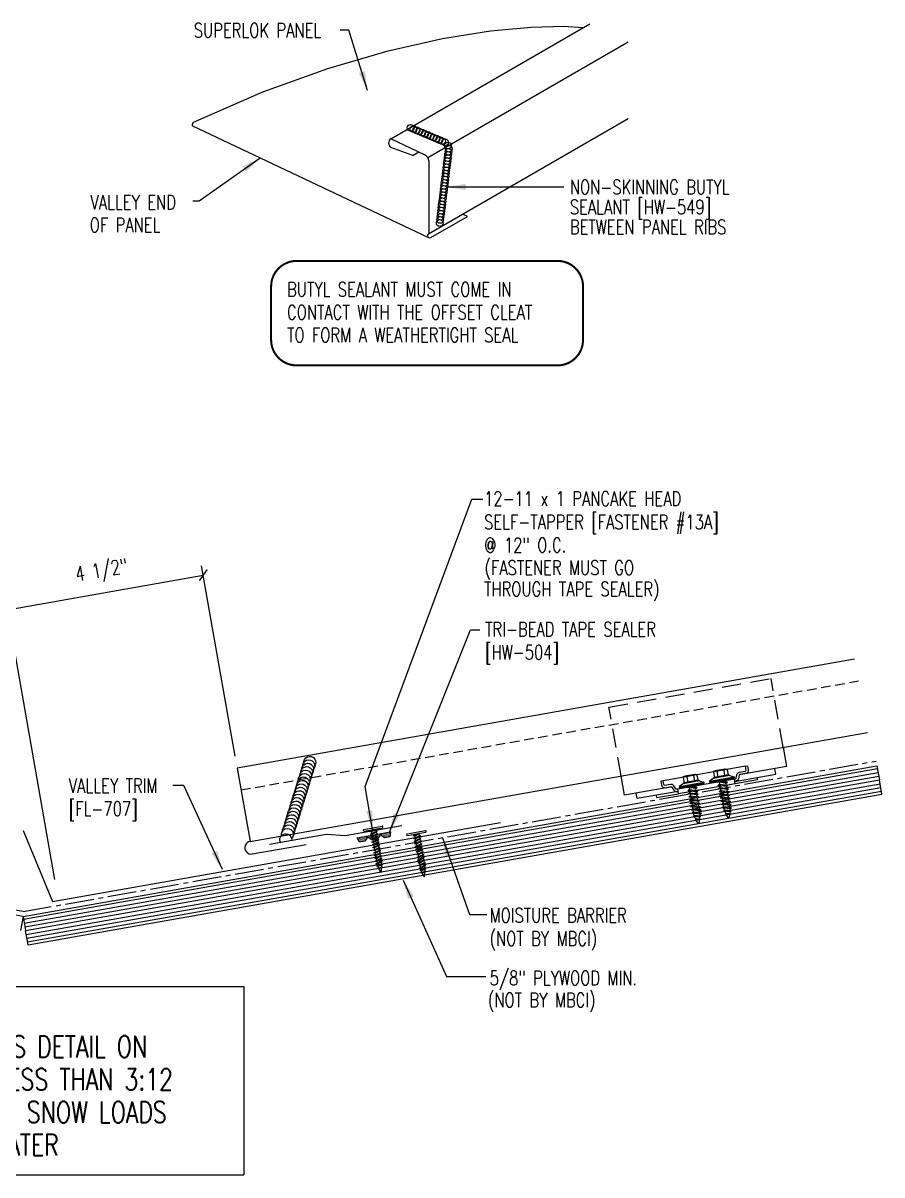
# Model space of a CAD drawing. Header units: inches. Extents: x -1.5 to 46.1, y 4.7 to 34.9.
# Drawn here: x 23.68 to 46.11, y 4.68 to 34.73 of the extents above; entities that cross this region are included whole.
import ezdxf

# ---------------------------------------------------------------- set-up
doc = ezdxf.new("R2010")
doc.units = ezdxf.units.IN
doc.header["$MEASUREMENT"] = 0
for name, pattern in [('CENTER2', [1.125, 0.75, -0.125, 0.125, -0.125]), ('HIDDEN', [0.375, 0.25, -0.125]), ('HIDDEN2', [0.1875, 0.125, -0.0625])]:
    doc.linetypes.add(name, pattern=pattern)
for name, color, linetype in [('BARRIER', 253, 'CENTER2'), ('clip', 5, 'Continuous'), ('DIM', 2, 'Continuous'), ('FASTENER', 9, 'Continuous'), ('PANEL', 11, 'Continuous'), ('SEALANT', 8, 'Continuous'), ('TAPE', 8, 'Continuous'), ('TEXT', 2, 'Continuous'), ('TRIM', 6, 'Continuous'), ('wood', 3, 'Continuous')]:
    doc.layers.add(name, color=color, linetype=linetype)
doc.styles.add('TEXT', font='SIMPLEX', dxfattribs={"width": 0.75, "height": 6})
doc.styles.add('TEXT1', font='ROMANS.shx', dxfattribs={"width": 0.75, "height": 0.375})
doc.dimstyles.new('DETAIL', dxfattribs={"dimscale": 4, "dimtxt": 0.375, "dimasz": 0.0625, "dimexe": 0.0625, "dimexo": 0.125, "dimgap": 0.0625, "dimtad": 1, "dimdec": 4, "dimzin": 3, "dimdsep": 46, "dimlunit": 4, "dimtxsty": 'TEXT1', "dimblk": 'ARCHTICK', "dimcen": 0.0625, "dimclrd": 7, "dimclre": 7, "dimclrt": 2, "dimadec": 0, "dimazin": 0, "dimtfac": 0.59375, "dimtdec": 4, "dimtmove": 0, "dimatfit": 3, "dimfxl": 0, "dimfrac": 2, "dimtolj": 1, "dimtzin": 3, "dimarcsym": 0})
doc.dimstyles.new('DETAIL$7', dxfattribs={"dimscale": 4, "dimtxt": 6, "dimasz": 0.125, "dimexe": 0.0625, "dimexo": 0.125, "dimgap": 0.0625, "dimtad": 1, "dimdec": 5, "dimzin": 3, "dimdsep": 46, "dimlunit": 4, "dimtxsty": 'TEXT', "dimblk": 'ARCHTICK', "dimcen": 0.0625, "dimclrd": 7, "dimclre": 7, "dimclrt": 2, "dimadec": 0, "dimazin": 0, "dimtfac": 0.666667, "dimtdec": 5, "dimtmove": 0, "dimatfit": 3, "dimfxl": 0, "dimfrac": 2, "dimtolj": 1, "dimtzin": 3, "dimarcsym": 0})

# ---------------------------------------------------------------- blocks, each defined once
blk = doc.blocks.new('_ArchTick')
at = {"color": 0, "linetype": 'ByBlock', "const_width": 0.15}
blk.add_lwpolyline([(-0.5, -0.5), (0.5, 0.5)], dxfattribs=at)
blk = doc.blocks.new('*D14')
at = {"layer": 'DEFPOINTS', "color": 0}
for p in [(28.389, 20.327), (29.31, 15.107), (24.605, 11.891)]:
    blk.add_point(p, dxfattribs=at)
at = {"layer": 'DIM', "color": 7, "lineweight": -2}
for p, q in [((29.223, 15.6), (28.346, 20.573)), ((23.277, 19.425), (28.389, 20.327)), ((24.518, 12.383), (23.233, 19.672))]:
    blk.add_line(p, q, dxfattribs=at)
at = {"layer": 'DIM', "color": 7, "lineweight": -2, "xscale": 0.25, "yscale": 0.25, "zscale": 0.25}
for p, rotation in [((28.389, 20.327), 9.999999999998703), ((23.277, 19.425), 189.9999999999987)]:
    blk.add_blockref('_ArchTick', p, dxfattribs=dict(at, rotation=rotation))
at = {"layer": 'DIM', "color": 2, "insert": (25.74, 20.404), "char_height": 0.375, "attachment_point": 5, "rotation": 10, "style": 'TEXT1'}
blk.add_mtext('\\A1;4 1/2"  ', dxfattribs=at)
blk = doc.blocks.new('st7')
at = {"layer": 'FASTENER'}
for p, q in [((-0.24, 0.082), (0.24, 0.082)), ((-0.24, 0.037), (0.24, 0.037)), ((-0.093, 0.003), (0.027, 0.037)), ((-0.069, -0.011), (-0.093, 0.003)), ((-0.069, -0.011), (0.095, 0.036)), ((-0.057, 0.037), (-0.057, 0.013)), ((0.059, 0.026), (0.059, -0.025)), ((-0.093, -0.069), (0.071, -0.022)), ((-0.069, -0.082), (-0.093, -0.069)), ((-0.093, -0.14), (0.071, -0.093)), ((-0.069, -0.154), (-0.093, -0.14)), ((-0.093, -0.212), (0.071, -0.165)), ((-0.069, -0.225), (-0.093, -0.212)), ((-0.093, -0.283), (0.071, -0.236)), ((-0.069, -0.296), (-0.093, -0.283)), ((-0.069, -0.082), (0.095, -0.036)), ((-0.069, -0.154), (0.095, -0.107)), ((-0.069, -0.225), (0.095, -0.178)), ((-0.069, -0.296), (0.095, -0.25)), ((-0.057, -0.008), (-0.057, -0.059)), ((-0.057, -0.079), (-0.057, -0.13)), ((-0.057, -0.15), (-0.057, -0.201)), ((-0.057, -0.222), (-0.057, -0.273)), ((-0.057, -0.293), (-0.057, -0.344)), ((0.059, -0.046), (0.059, -0.097)), ((0.059, -0.117), (0.059, -0.168)), ((0.059, -0.189), (0.059, -0.239)), ((0.059, -0.26), (0.059, -0.311)), ((0.095, -0.036), (0.071, -0.022)), ((0.095, -0.107), (0.071, -0.093)), ((0.095, -0.178), (0.071, -0.165)), ((0.095, -0.25), (0.071, -0.236)), ((-0.093, -0.354), (0.071, -0.307)), ((-0.069, -0.368), (-0.093, -0.354)), ((-0.093, -0.426), (0.071, -0.379)), ((-0.069, -0.439), (-0.093, -0.426)), ((-0.093, -0.497), (0.071, -0.45)), ((-0.069, -0.511), (-0.093, -0.497)), ((-0.093, -0.568), (0.071, -0.522)), ((-0.069, -0.582), (-0.093, -0.568)), ((-0.093, -0.64), (0.071, -0.593)), ((-0.069, -0.368), (0.095, -0.321)), ((-0.069, -0.439), (0.095, -0.392)), ((-0.069, -0.511), (0.095, -0.464)), ((-0.069, -0.582), (0.095, -0.535)), ((-0.057, -0.365), (-0.057, -0.415)), ((-0.057, -0.436), (-0.057, -0.487)), ((-0.057, -0.507), (-0.057, -0.558)), ((-0.057, -0.579), (-0.057, -0.629)), ((0.059, -0.331), (0.059, -0.382)), ((0.059, -0.403), (0.059, -0.454)), ((0.059, -0.474), (0.059, -0.525)), ((0.059, -0.545), (0.059, -0.596)), ((0.095, -0.321), (0.071, -0.307)), ((0.095, -0.392), (0.071, -0.379)), ((0.095, -0.464), (0.071, -0.45)), ((0.095, -0.535), (0.071, -0.522)), ((0.095, -0.606), (0.071, -0.593)), ((-0.069, -0.653), (-0.093, -0.64)), ((-0.093, -0.711), (0.071, -0.664)), ((-0.069, -0.725), (-0.093, -0.711)), ((-0.093, -0.782), (0.071, -0.736)), ((-0.069, -0.796), (-0.093, -0.782)), ((-0.093, -0.854), (0.071, -0.807)), ((-0.069, -0.867), (-0.093, -0.854)), ((-0.078, -0.921), (0.061, -0.881)), ((-0.069, -0.653), (0.095, -0.606)), ((-0.069, -0.725), (0.095, -0.678)), ((-0.069, -0.796), (0.095, -0.749)), ((-0.069, -0.867), (0.095, -0.821)), ((-0.057, -0.65), (-0.057, -0.701)), ((-0.057, -0.721), (-0.057, -0.772)), ((-0.057, -0.793), (-0.057, -0.844)), ((-0.054, -0.934), (0.085, -0.895)), ((0.059, -0.617), (0.059, -0.668)), ((0.059, -0.688), (0.059, -0.739)), ((0.059, -0.759), (0.059, -0.81)), ((0.059, -0.831), (0.059, -0.861)), ((0.085, -0.895), (0.061, -0.881)), ((0.095, -0.678), (0.071, -0.664)), ((0.095, -0.749), (0.071, -0.736)), ((0.095, -0.821), (0.071, -0.807)), ((-0.054, -0.934), (-0.078, -0.921)), ((-0.058, -0.986), (0.041, -0.958)), ((-0.034, -1), (-0.058, -0.986)), ((-0.034, -1), (0.065, -0.972)), ((-0.03, -1.05), (0.006, -1.04)), ((-0.006, -1.063), (-0.03, -1.05)), ((-0.006, -1.063), (0.03, -1.053)), ((0.03, -1.053), (0.006, -1.04)), ((0.065, -0.972), (0.041, -0.958))]:
    blk.add_line(p, q, dxfattribs=at)
for centre, radius, start, end in [((-0.238, 0.06), 0.0227, 94.6639, 265.3361), ((0.238, 0.06), 0.0227, 274.6639, 85.3361), ((0.502, -0.853), 0.56, 181.0834, 186.2136), ((-0.501, -0.853), 0.56, 357.0874, 0.7958), ((0.502, -0.853), 0.56, 188.2489, 193.282), ((0.502, -0.853), 0.56, 194.889, 200.3099), ((0.502, -0.853), 0.56, 201.1572, 206.3807), ((-0.501, -0.853), 0.56, 333.6193, 338.828), ((-0.501, -0.853), 0.56, 339.4684, 347.2016), ((-0.501, -0.853), 0.56, 348.7524, 354.9475)]:
    blk.add_arc(centre, radius, start, end, dxfattribs=at)
blk = doc.blocks.new('dsc-FL-707')
at = {"layer": 'TEXT', "style": 'TEXT1', "width": 0.75}
for s, p in [('VALLEY TRIM', (0, 0)), ('[FL-707]', (0, -0.6))]:
    blk.add_text(s, height=0.375, dxfattribs=at).set_placement(p)
at = {"layer": 'TEXT', "style": 'TEXT1', "flags": 1}
for tag, p in [('COLOR', (0, -1.2)), ('CALC', (0, -1.2)), ('OPT1', (0, -1.2)), ('OPT2', (0, -1.2)), ('OPT3', (0, -1.2)), ('GAGE', (0, -1.2)), ('SHPLN', (0, -1.2)), ('PART', (0, -1.2)), ('DESCRIPTION', (0, -1.2)), ('MULTIPLE', (0, -1.2)), ('SPARE1', (0, -1.8)), ('SPARE2', (0, -1.8)), ('SPARE3', (0, -1.8)), ('SPARE4', (0, -1.8)), ('SPARE5', (0, -1.8)), ('SPARE6', (0, -1.8)), ('SPARE7', (0, -1.8)), ('SPARE8', (0, -1.8)), ('SPARE9', (0, -1.8)), ('SPARE10', (0, -1.8))]:
    blk.add_attdef(tag, p, '', height=0.375, dxfattribs=at)
blk = doc.blocks.new('*X3')
at = {"color": 0}
for p, q in [((-0.434, 0.135), (-0.434, 0.135)), ((-0.434, 0.123), (-0.434, 0.123)), ((-0.422, 0.141), (-0.422, 0.141)), ((-0.422, 0.129), (-0.422, 0.129)), ((-0.422, 0.117), (-0.422, 0.117)), ((-0.422, 0.105), (-0.422, 0.105)), ((-0.422, 0.094), (-0.422, 0.094)), ((-0.422, 0.082), (-0.422, 0.082)), ((-0.41, 0.135), (-0.41, 0.135)), ((-0.41, 0.123), (-0.41, 0.123)), ((-0.41, 0.111), (-0.41, 0.111)), ((-0.41, 0.1), (-0.41, 0.1)), ((-0.41, 0.088), (-0.41, 0.088)), ((-0.41, 0.076), (-0.41, 0.076)), ((-0.41, 0.064), (-0.41, 0.064)), ((-0.41, 0.053), (-0.41, 0.053)), ((-0.41, 0.041), (-0.41, 0.041)), ((-0.398, 0.141), (-0.398, 0.141)), ((-0.398, 0.129), (-0.398, 0.129)), ((-0.398, 0.117), (-0.398, 0.117)), ((-0.398, 0.105), (-0.398, 0.105)), ((-0.398, 0.094), (-0.398, 0.094)), ((-0.398, 0.082), (-0.398, 0.082)), ((-0.398, 0.07), (-0.398, 0.07)), ((-0.398, 0.059), (-0.398, 0.059)), ((-0.398, 0.047), (-0.398, 0.047)), ((-0.398, 0.035), (-0.398, 0.035)), ((-0.398, 0.023), (-0.398, 0.023)), ((-0.387, 0.135), (-0.387, 0.135)), ((-0.387, 0.123), (-0.387, 0.123)), ((-0.387, 0.111), (-0.387, 0.111)), ((-0.387, 0.1), (-0.387, 0.1)), ((-0.387, 0.088), (-0.387, 0.088)), ((-0.387, 0.076), (-0.387, 0.076)), ((-0.387, 0.064), (-0.387, 0.064)), ((-0.387, 0.053), (-0.387, 0.053)), ((-0.387, 0.041), (-0.387, 0.041)), ((-0.387, 0.029), (-0.387, 0.029)), ((-0.375, 0.141), (-0.375, 0.141)), ((-0.375, 0.129), (-0.375, 0.129)), ((-0.375, 0.117), (-0.375, 0.117)), ((-0.375, 0.105), (-0.375, 0.105)), ((-0.375, 0.094), (-0.375, 0.094)), ((-0.375, 0.082), (-0.375, 0.082)), ((-0.375, 0.07), (-0.375, 0.07)), ((-0.375, 0.059), (-0.375, 0.059)), ((-0.375, 0.047), (-0.375, 0.047)), ((-0.375, 0.035), (-0.375, 0.035)), ((-0.375, 0.023), (-0.375, 0.023)), ((-0.363, 0.135), (-0.363, 0.135)), ((-0.363, 0.123), (-0.363, 0.123)), ((-0.363, 0.111), (-0.363, 0.111)), ((-0.363, 0.1), (-0.363, 0.1)), ((-0.363, 0.088), (-0.363, 0.088)), ((-0.363, 0.076), (-0.363, 0.076)), ((-0.363, 0.064), (-0.363, 0.064)), ((-0.363, 0.053), (-0.363, 0.053)), ((-0.363, 0.041), (-0.363, 0.041)), ((-0.363, 0.029), (-0.363, 0.029)), ((-0.352, 0.141), (-0.352, 0.141)), ((-0.352, 0.129), (-0.352, 0.129)), ((-0.352, 0.117), (-0.352, 0.117)), ((-0.352, 0.105), (-0.352, 0.105)), ((-0.352, 0.094), (-0.352, 0.094)), ((-0.352, 0.082), (-0.352, 0.082)), ((-0.352, 0.07), (-0.352, 0.07)), ((-0.352, 0.059), (-0.352, 0.059)), ((-0.352, 0.047), (-0.352, 0.047)), ((-0.352, 0.035), (-0.352, 0.035)), ((-0.352, 0.023), (-0.352, 0.023)), ((-0.34, 0.135), (-0.34, 0.135)), ((-0.34, 0.123), (-0.34, 0.123)), ((-0.34, 0.111), (-0.34, 0.111)), ((-0.34, 0.1), (-0.34, 0.1)), ((-0.34, 0.088), (-0.34, 0.088)), ((-0.34, 0.076), (-0.34, 0.076)), ((-0.34, 0.064), (-0.34, 0.064)), ((-0.34, 0.053), (-0.34, 0.053)), ((-0.34, 0.041), (-0.34, 0.041)), ((-0.34, 0.029), (-0.34, 0.029)), ((-0.328, 0.141), (-0.328, 0.141)), ((-0.328, 0.129), (-0.328, 0.129)), ((-0.328, 0.117), (-0.328, 0.117)), ((-0.328, 0.105), (-0.328, 0.105)), ((-0.328, 0.094), (-0.328, 0.094)), ((-0.328, 0.082), (-0.328, 0.082)), ((-0.328, 0.07), (-0.328, 0.07)), ((-0.328, 0.059), (-0.328, 0.059)), ((-0.328, 0.047), (-0.328, 0.047)), ((-0.328, 0.035), (-0.328, 0.035)), ((-0.328, 0.023), (-0.328, 0.023)), ((-0.316, 0.135), (-0.316, 0.135)), ((-0.316, 0.123), (-0.316, 0.123)), ((-0.316, 0.111), (-0.316, 0.111)), ((-0.316, 0.1), (-0.316, 0.1)), ((-0.316, 0.088), (-0.316, 0.088)), ((-0.316, 0.076), (-0.316, 0.076)), ((-0.316, 0.064), (-0.316, 0.064)), ((-0.316, 0.053), (-0.316, 0.053)), ((-0.316, 0.041), (-0.316, 0.041)), ((-0.316, 0.029), (-0.316, 0.029)), ((-0.305, 0.141), (-0.305, 0.141)), ((-0.305, 0.129), (-0.305, 0.129)), ((-0.305, 0.117), (-0.305, 0.117)), ((-0.305, 0.105), (-0.305, 0.105)), ((-0.305, 0.094), (-0.305, 0.094)), ((-0.305, 0.082), (-0.305, 0.082)), ((-0.305, 0.07), (-0.305, 0.07)), ((-0.305, 0.059), (-0.305, 0.059)), ((-0.305, 0.047), (-0.305, 0.047)), ((-0.305, 0.035), (-0.305, 0.035)), ((-0.305, 0.023), (-0.305, 0.023)), ((-0.293, 0.135), (-0.293, 0.135)), ((-0.293, 0.123), (-0.293, 0.123)), ((-0.293, 0.111), (-0.293, 0.111)), ((-0.293, 0.1), (-0.293, 0.1)), ((-0.293, 0.088), (-0.293, 0.088)), ((-0.293, 0.076), (-0.293, 0.076)), ((-0.293, 0.064), (-0.293, 0.064)), ((-0.293, 0.053), (-0.293, 0.053)), ((-0.293, 0.041), (-0.293, 0.041)), ((-0.293, 0.029), (-0.293, 0.029)), ((-0.281, 0.141), (-0.281, 0.141)), ((-0.281, 0.129), (-0.281, 0.129)), ((-0.281, 0.117), (-0.281, 0.117)), ((-0.281, 0.105), (-0.281, 0.105)), ((-0.281, 0.094), (-0.281, 0.094)), ((-0.281, 0.082), (-0.281, 0.082)), ((-0.281, 0.07), (-0.281, 0.07)), ((-0.281, 0.059), (-0.281, 0.059)), ((-0.281, 0.047), (-0.281, 0.047)), ((-0.281, 0.035), (-0.281, 0.035)), ((-0.281, 0.023), (-0.281, 0.023)), ((-0.27, 0.135), (-0.27, 0.135)), ((-0.27, 0.123), (-0.27, 0.123)), ((-0.27, 0.111), (-0.27, 0.111)), ((-0.27, 0.1), (-0.27, 0.1)), ((-0.27, 0.088), (-0.27, 0.088)), ((-0.27, 0.076), (-0.27, 0.076)), ((-0.27, 0.064), (-0.27, 0.064)), ((-0.27, 0.053), (-0.27, 0.053)), ((-0.27, 0.041), (-0.27, 0.041)), ((-0.27, 0.029), (-0.27, 0.029)), ((-0.258, 0.141), (-0.258, 0.141)), ((-0.258, 0.129), (-0.258, 0.129)), ((-0.258, 0.117), (-0.258, 0.117)), ((-0.258, 0.105), (-0.258, 0.105)), ((-0.258, 0.094), (-0.258, 0.094)), ((-0.258, 0.082), (-0.258, 0.082)), ((-0.258, 0.07), (-0.258, 0.07)), ((-0.258, 0.059), (-0.258, 0.059)), ((-0.258, 0.047), (-0.258, 0.047)), ((-0.258, 0.035), (-0.258, 0.035)), ((-0.258, 0.023), (-0.258, 0.023)), ((-0.246, 0.135), (-0.246, 0.135)), ((-0.246, 0.123), (-0.246, 0.123)), ((-0.246, 0.111), (-0.246, 0.111)), ((-0.246, 0.1), (-0.246, 0.1)), ((-0.246, 0.088), (-0.246, 0.088)), ((-0.246, 0.076), (-0.246, 0.076)), ((-0.246, 0.064), (-0.246, 0.064)), ((-0.246, 0.053), (-0.246, 0.053)), ((-0.246, 0.041), (-0.246, 0.041)), ((-0.234, 0.141), (-0.234, 0.141)), ((-0.234, 0.129), (-0.234, 0.129)), ((-0.234, 0.117), (-0.234, 0.117)), ((-0.234, 0.105), (-0.234, 0.105)), ((-0.234, 0.094), (-0.234, 0.094)), ((-0.234, 0.082), (-0.234, 0.082)), ((-0.234, 0.07), (-0.234, 0.07)), ((-0.234, 0.059), (-0.234, 0.059)), ((-0.234, 0.047), (-0.234, 0.047)), ((-0.223, 0.135), (-0.223, 0.135)), ((-0.223, 0.123), (-0.223, 0.123)), ((-0.223, 0.111), (-0.223, 0.111)), ((-0.223, 0.1), (-0.223, 0.1)), ((-0.223, 0.088), (-0.223, 0.088)), ((-0.223, 0.076), (-0.223, 0.076)), ((-0.223, 0.064), (-0.223, 0.064)), ((-0.211, 0.141), (-0.211, 0.141)), ((-0.211, 0.129), (-0.211, 0.129)), ((-0.211, 0.117), (-0.211, 0.117)), ((-0.211, 0.105), (-0.211, 0.105)), ((-0.211, 0.094), (-0.211, 0.094)), ((-0.211, 0.082), (-0.211, 0.082)), ((-0.211, 0.07), (-0.211, 0.07)), ((-0.199, 0.135), (-0.199, 0.135)), ((-0.199, 0.123), (-0.199, 0.123)), ((-0.199, 0.111), (-0.199, 0.111)), ((-0.199, 0.1), (-0.199, 0.1)), ((-0.199, 0.088), (-0.199, 0.088)), ((-0.188, 0.141), (-0.188, 0.141)), ((-0.188, 0.129), (-0.188, 0.129)), ((-0.188, 0.117), (-0.188, 0.117)), ((-0.188, 0.105), (-0.188, 0.105)), ((-0.188, 0.094), (-0.188, 0.094)), ((-0.176, 0.135), (-0.176, 0.135)), ((-0.176, 0.123), (-0.176, 0.123)), ((-0.176, 0.111), (-0.176, 0.111)), ((-0.164, 0.141), (-0.164, 0.141)), ((-0.164, 0.129), (-0.164, 0.129)), ((-0.164, 0.117), (-0.164, 0.117)), ((-0.164, 0.105), (-0.164, 0.105)), ((-0.152, 0.135), (-0.152, 0.135)), ((-0.152, 0.123), (-0.152, 0.123)), ((-0.152, 0.111), (-0.152, 0.111)), ((-0.152, 0.1), (-0.152, 0.1)), ((-0.141, 0.141), (-0.141, 0.141)), ((-0.141, 0.129), (-0.141, 0.129)), ((-0.141, 0.117), (-0.141, 0.117)), ((-0.141, 0.105), (-0.141, 0.105)), ((-0.141, 0.094), (-0.141, 0.094)), ((-0.141, 0.082), (-0.141, 0.082)), ((-0.129, 0.135), (-0.129, 0.135)), ((-0.129, 0.123), (-0.129, 0.123)), ((-0.129, 0.111), (-0.129, 0.111)), ((-0.129, 0.1), (-0.129, 0.1)), ((-0.129, 0.088), (-0.129, 0.088)), ((-0.129, 0.076), (-0.129, 0.076)), ((-0.117, 0.141), (-0.117, 0.141)), ((-0.117, 0.129), (-0.117, 0.129)), ((-0.117, 0.117), (-0.117, 0.117)), ((-0.117, 0.105), (-0.117, 0.105)), ((-0.117, 0.094), (-0.117, 0.094)), ((-0.117, 0.082), (-0.117, 0.082)), ((-0.117, 0.07), (-0.117, 0.07)), ((-0.117, 0.059), (-0.117, 0.059)), ((-0.105, 0.135), (-0.105, 0.135)), ((-0.105, 0.123), (-0.105, 0.123)), ((-0.105, 0.111), (-0.105, 0.111)), ((-0.105, 0.1), (-0.105, 0.1)), ((-0.105, 0.088), (-0.105, 0.088)), ((-0.105, 0.076), (-0.105, 0.076)), ((-0.105, 0.064), (-0.105, 0.064)), ((-0.105, 0.053), (-0.105, 0.053)), ((-0.094, 0.141), (-0.094, 0.141)), ((-0.094, 0.129), (-0.094, 0.129)), ((-0.094, 0.117), (-0.094, 0.117)), ((-0.094, 0.105), (-0.094, 0.105)), ((-0.094, 0.094), (-0.094, 0.094)), ((-0.094, 0.082), (-0.094, 0.082)), ((-0.094, 0.07), (-0.094, 0.07)), ((-0.094, 0.059), (-0.094, 0.059)), ((-0.094, 0.047), (-0.094, 0.047)), ((-0.094, 0.035), (-0.094, 0.035)), ((-0.082, 0.135), (-0.082, 0.135)), ((-0.082, 0.123), (-0.082, 0.123)), ((-0.082, 0.111), (-0.082, 0.111)), ((-0.082, 0.1), (-0.082, 0.1)), ((-0.082, 0.088), (-0.082, 0.088)), ((-0.082, 0.076), (-0.082, 0.076)), ((-0.082, 0.064), (-0.082, 0.064)), ((-0.082, 0.053), (-0.082, 0.053)), ((-0.082, 0.041), (-0.082, 0.041)), ((-0.082, 0.029), (-0.082, 0.029)), ((-0.07, 0.141), (-0.07, 0.141)), ((-0.07, 0.129), (-0.07, 0.129)), ((-0.07, 0.117), (-0.07, 0.117)), ((-0.07, 0.105), (-0.07, 0.105)), ((-0.07, 0.094), (-0.07, 0.094)), ((-0.07, 0.082), (-0.07, 0.082)), ((-0.07, 0.07), (-0.07, 0.07)), ((-0.07, 0.059), (-0.07, 0.059)), ((-0.07, 0.047), (-0.07, 0.047)), ((-0.07, 0.035), (-0.07, 0.035)), ((-0.07, 0.023), (-0.07, 0.023)), ((-0.059, 0.135), (-0.059, 0.135)), ((-0.059, 0.123), (-0.059, 0.123)), ((-0.059, 0.111), (-0.059, 0.111)), ((-0.059, 0.1), (-0.059, 0.1)), ((-0.059, 0.088), (-0.059, 0.088)), ((-0.059, 0.076), (-0.059, 0.076)), ((-0.059, 0.064), (-0.059, 0.064)), ((-0.059, 0.053), (-0.059, 0.053)), ((-0.059, 0.041), (-0.059, 0.041)), ((-0.059, 0.029), (-0.059, 0.029)), ((-0.047, 0.141), (-0.047, 0.141)), ((-0.047, 0.129), (-0.047, 0.129)), ((-0.047, 0.117), (-0.047, 0.117)), ((-0.047, 0.105), (-0.047, 0.105)), ((-0.047, 0.094), (-0.047, 0.094)), ((-0.047, 0.082), (-0.047, 0.082)), ((-0.047, 0.07), (-0.047, 0.07)), ((-0.047, 0.059), (-0.047, 0.059)), ((-0.047, 0.047), (-0.047, 0.047)), ((-0.047, 0.035), (-0.047, 0.035)), ((-0.047, 0.023), (-0.047, 0.023)), ((-0.035, 0.135), (-0.035, 0.135)), ((-0.035, 0.123), (-0.035, 0.123)), ((-0.035, 0.111), (-0.035, 0.111)), ((-0.035, 0.1), (-0.035, 0.1)), ((-0.035, 0.088), (-0.035, 0.088)), ((-0.035, 0.076), (-0.035, 0.076)), ((-0.035, 0.064), (-0.035, 0.064)), ((-0.035, 0.053), (-0.035, 0.053)), ((-0.035, 0.041), (-0.035, 0.041)), ((-0.035, 0.029), (-0.035, 0.029)), ((-0.023, 0.141), (-0.023, 0.141)), ((-0.023, 0.129), (-0.023, 0.129)), ((-0.023, 0.117), (-0.023, 0.117)), ((-0.023, 0.105), (-0.023, 0.105)), ((-0.023, 0.094), (-0.023, 0.094)), ((-0.023, 0.082), (-0.023, 0.082)), ((-0.023, 0.07), (-0.023, 0.07)), ((-0.023, 0.059), (-0.023, 0.059)), ((-0.023, 0.047), (-0.023, 0.047)), ((-0.023, 0.035), (-0.023, 0.035)), ((-0.023, 0.023), (-0.023, 0.023)), ((-0.012, 0.135), (-0.012, 0.135)), ((-0.012, 0.123), (-0.012, 0.123)), ((-0.012, 0.111), (-0.012, 0.111)), ((-0.012, 0.1), (-0.012, 0.1)), ((-0.012, 0.088), (-0.012, 0.088)), ((-0.012, 0.076), (-0.012, 0.076)), ((-0.012, 0.064), (-0.012, 0.064)), ((-0.012, 0.053), (-0.012, 0.053)), ((-0.012, 0.041), (-0.012, 0.041)), ((-0.012, 0.029), (-0.012, 0.029)), ((0, 0.141), (0, 0.141)), ((0, 0.129), (0, 0.129)), ((0, 0.117), (0, 0.117)), ((0, 0.105), (0, 0.105)), ((0, 0.094), (0, 0.094)), ((0, 0.082), (0, 0.082)), ((0, 0.07), (0, 0.07)), ((0, 0.059), (0, 0.059)), ((0, 0.047), (0, 0.047)), ((0, 0.035), (0, 0.035)), ((0, 0.023), (0, 0.023)), ((0.012, 0.135), (0.012, 0.135)), ((0.012, 0.123), (0.012, 0.123)), ((0.012, 0.111), (0.012, 0.111)), ((0.012, 0.1), (0.012, 0.1)), ((0.012, 0.088), (0.012, 0.088)), ((0.012, 0.076), (0.012, 0.076)), ((0.012, 0.064), (0.012, 0.064)), ((0.012, 0.053), (0.012, 0.053)), ((0.012, 0.041), (0.012, 0.041)), ((0.012, 0.029), (0.012, 0.029)), ((0.023, 0.141), (0.023, 0.141)), ((0.023, 0.129), (0.023, 0.129)), ((0.023, 0.117), (0.023, 0.117)), ((0.023, 0.105), (0.023, 0.105)), ((0.023, 0.094), (0.023, 0.094)), ((0.023, 0.082), (0.023, 0.082)), ((0.023, 0.07), (0.023, 0.07)), ((0.023, 0.059), (0.023, 0.059)), ((0.023, 0.047), (0.023, 0.047)), ((0.023, 0.035), (0.023, 0.035)), ((0.023, 0.023), (0.023, 0.023)), ((0.035, 0.135), (0.035, 0.135)), ((0.035, 0.123), (0.035, 0.123)), ((0.035, 0.111), (0.035, 0.111)), ((0.035, 0.1), (0.035, 0.1)), ((0.035, 0.088), (0.035, 0.088)), ((0.035, 0.076), (0.035, 0.076)), ((0.035, 0.064), (0.035, 0.064)), ((0.035, 0.053), (0.035, 0.053)), ((0.035, 0.041), (0.035, 0.041)), ((0.035, 0.029), (0.035, 0.029)), ((0.047, 0.141), (0.047, 0.141)), ((0.047, 0.129), (0.047, 0.129)), ((0.047, 0.117), (0.047, 0.117)), ((0.047, 0.105), (0.047, 0.105)), ((0.047, 0.094), (0.047, 0.094)), ((0.047, 0.082), (0.047, 0.082)), ((0.047, 0.07), (0.047, 0.07)), ((0.047, 0.059), (0.047, 0.059)), ((0.047, 0.047), (0.047, 0.047)), ((0.047, 0.035), (0.047, 0.035)), ((0.047, 0.023), (0.047, 0.023)), ((0.059, 0.135), (0.059, 0.135)), ((0.059, 0.123), (0.059, 0.123)), ((0.059, 0.111), (0.059, 0.111)), ((0.059, 0.1), (0.059, 0.1)), ((0.059, 0.088), (0.059, 0.088)), ((0.059, 0.076), (0.059, 0.076)), ((0.059, 0.064), (0.059, 0.064)), ((0.059, 0.053), (0.059, 0.053)), ((0.059, 0.041), (0.059, 0.041)), ((0.059, 0.029), (0.059, 0.029)), ((0.07, 0.141), (0.07, 0.141)), ((0.07, 0.129), (0.07, 0.129)), ((0.07, 0.117), (0.07, 0.117)), ((0.07, 0.105), (0.07, 0.105)), ((0.07, 0.094), (0.07, 0.094)), ((0.07, 0.082), (0.07, 0.082)), ((0.07, 0.07), (0.07, 0.07)), ((0.07, 0.059), (0.07, 0.059)), ((0.07, 0.047), (0.07, 0.047)), ((0.07, 0.035), (0.07, 0.035)), ((0.07, 0.023), (0.07, 0.023)), ((0.082, 0.135), (0.082, 0.135)), ((0.082, 0.123), (0.082, 0.123)), ((0.082, 0.111), (0.082, 0.111)), ((0.082, 0.1), (0.082, 0.1)), ((0.082, 0.088), (0.082, 0.088)), ((0.082, 0.076), (0.082, 0.076)), ((0.082, 0.064), (0.082, 0.064)), ((0.082, 0.053), (0.082, 0.053)), ((0.082, 0.041), (0.082, 0.041)), ((0.082, 0.029), (0.082, 0.029)), ((0.094, 0.141), (0.094, 0.141)), ((0.094, 0.129), (0.094, 0.129)), ((0.094, 0.117), (0.094, 0.117)), ((0.094, 0.105), (0.094, 0.105)), ((0.094, 0.094), (0.094, 0.094)), ((0.094, 0.082), (0.094, 0.082)), ((0.094, 0.07), (0.094, 0.07)), ((0.094, 0.059), (0.094, 0.059)), ((0.094, 0.047), (0.094, 0.047)), ((0.094, 0.035), (0.094, 0.035)), ((0.105, 0.135), (0.105, 0.135)), ((0.105, 0.123), (0.105, 0.123)), ((0.105, 0.111), (0.105, 0.111)), ((0.105, 0.1), (0.105, 0.1)), ((0.105, 0.088), (0.105, 0.088)), ((0.105, 0.076), (0.105, 0.076)), ((0.105, 0.064), (0.105, 0.064)), ((0.105, 0.053), (0.105, 0.053)), ((0.117, 0.141), (0.117, 0.141)), ((0.117, 0.129), (0.117, 0.129)), ((0.117, 0.117), (0.117, 0.117)), ((0.117, 0.105), (0.117, 0.105)), ((0.117, 0.094), (0.117, 0.094)), ((0.117, 0.082), (0.117, 0.082)), ((0.117, 0.07), (0.117, 0.07)), ((0.117, 0.059), (0.117, 0.059)), ((0.129, 0.135), (0.129, 0.135)), ((0.129, 0.123), (0.129, 0.123)), ((0.129, 0.111), (0.129, 0.111)), ((0.129, 0.1), (0.129, 0.1)), ((0.129, 0.088), (0.129, 0.088)), ((0.129, 0.076), (0.129, 0.076)), ((0.141, 0.141), (0.141, 0.141)), ((0.141, 0.129), (0.141, 0.129)), ((0.141, 0.117), (0.141, 0.117)), ((0.141, 0.105), (0.141, 0.105)), ((0.141, 0.094), (0.141, 0.094)), ((0.141, 0.082), (0.141, 0.082)), ((0.152, 0.135), (0.152, 0.135)), ((0.152, 0.123), (0.152, 0.123)), ((0.152, 0.111), (0.152, 0.111)), ((0.152, 0.1), (0.152, 0.1)), ((0.164, 0.141), (0.164, 0.141)), ((0.164, 0.129), (0.164, 0.129)), ((0.164, 0.117), (0.164, 0.117)), ((0.164, 0.105), (0.164, 0.105)), ((0.176, 0.135), (0.176, 0.135)), ((0.176, 0.123), (0.176, 0.123)), ((0.176, 0.111), (0.176, 0.111)), ((0.188, 0.141), (0.188, 0.141)), ((0.188, 0.129), (0.188, 0.129)), ((0.188, 0.117), (0.188, 0.117)), ((0.188, 0.105), (0.188, 0.105)), ((0.188, 0.094), (0.188, 0.094)), ((0.199, 0.135), (0.199, 0.135)), ((0.199, 0.123), (0.199, 0.123)), ((0.199, 0.111), (0.199, 0.111)), ((0.199, 0.1), (0.199, 0.1)), ((0.199, 0.088), (0.199, 0.088)), ((0.211, 0.141), (0.211, 0.141)), ((0.211, 0.129), (0.211, 0.129)), ((0.211, 0.117), (0.211, 0.117)), ((0.211, 0.105), (0.211, 0.105)), ((0.211, 0.094), (0.211, 0.094)), ((0.211, 0.082), (0.211, 0.082)), ((0.211, 0.07), (0.211, 0.07)), ((0.223, 0.135), (0.223, 0.135)), ((0.223, 0.123), (0.223, 0.123)), ((0.223, 0.111), (0.223, 0.111)), ((0.223, 0.1), (0.223, 0.1)), ((0.223, 0.088), (0.223, 0.088)), ((0.223, 0.076), (0.223, 0.076)), ((0.223, 0.064), (0.223, 0.064)), ((0.234, 0.141), (0.234, 0.141)), ((0.234, 0.129), (0.234, 0.129)), ((0.234, 0.117), (0.234, 0.117)), ((0.234, 0.105), (0.234, 0.105)), ((0.234, 0.094), (0.234, 0.094)), ((0.234, 0.082), (0.234, 0.082)), ((0.234, 0.07), (0.234, 0.07)), ((0.234, 0.059), (0.234, 0.059)), ((0.234, 0.047), (0.234, 0.047)), ((0.246, 0.135), (0.246, 0.135)), ((0.246, 0.123), (0.246, 0.123)), ((0.246, 0.111), (0.246, 0.111)), ((0.246, 0.1), (0.246, 0.1)), ((0.246, 0.088), (0.246, 0.088)), ((0.246, 0.076), (0.246, 0.076)), ((0.246, 0.064), (0.246, 0.064)), ((0.246, 0.053), (0.246, 0.053)), ((0.246, 0.041), (0.246, 0.041)), ((0.258, 0.141), (0.258, 0.141)), ((0.258, 0.129), (0.258, 0.129)), ((0.258, 0.117), (0.258, 0.117)), ((0.258, 0.105), (0.258, 0.105)), ((0.258, 0.094), (0.258, 0.094)), ((0.258, 0.082), (0.258, 0.082)), ((0.258, 0.07), (0.258, 0.07)), ((0.258, 0.059), (0.258, 0.059)), ((0.258, 0.047), (0.258, 0.047)), ((0.258, 0.035), (0.258, 0.035)), ((0.258, 0.023), (0.258, 0.023)), ((0.27, 0.135), (0.27, 0.135)), ((0.27, 0.123), (0.27, 0.123)), ((0.27, 0.111), (0.27, 0.111)), ((0.27, 0.1), (0.27, 0.1)), ((0.27, 0.088), (0.27, 0.088)), ((0.27, 0.076), (0.27, 0.076)), ((0.27, 0.064), (0.27, 0.064)), ((0.27, 0.053), (0.27, 0.053)), ((0.27, 0.041), (0.27, 0.041)), ((0.27, 0.029), (0.27, 0.029)), ((0.281, 0.141), (0.281, 0.141)), ((0.281, 0.129), (0.281, 0.129)), ((0.281, 0.117), (0.281, 0.117)), ((0.281, 0.105), (0.281, 0.105)), ((0.281, 0.094), (0.281, 0.094)), ((0.281, 0.082), (0.281, 0.082)), ((0.281, 0.07), (0.281, 0.07)), ((0.281, 0.059), (0.281, 0.059)), ((0.281, 0.047), (0.281, 0.047)), ((0.281, 0.035), (0.281, 0.035)), ((0.281, 0.023), (0.281, 0.023)), ((0.293, 0.135), (0.293, 0.135)), ((0.293, 0.123), (0.293, 0.123)), ((0.293, 0.111), (0.293, 0.111)), ((0.293, 0.1), (0.293, 0.1)), ((0.293, 0.088), (0.293, 0.088)), ((0.293, 0.076), (0.293, 0.076)), ((0.293, 0.064), (0.293, 0.064)), ((0.293, 0.053), (0.293, 0.053)), ((0.293, 0.041), (0.293, 0.041)), ((0.293, 0.029), (0.293, 0.029)), ((0.305, 0.141), (0.305, 0.141)), ((0.305, 0.129), (0.305, 0.129)), ((0.305, 0.117), (0.305, 0.117)), ((0.305, 0.105), (0.305, 0.105)), ((0.305, 0.094), (0.305, 0.094)), ((0.305, 0.082), (0.305, 0.082)), ((0.305, 0.07), (0.305, 0.07)), ((0.305, 0.059), (0.305, 0.059)), ((0.305, 0.047), (0.305, 0.047)), ((0.305, 0.035), (0.305, 0.035)), ((0.305, 0.023), (0.305, 0.023)), ((0.316, 0.135), (0.316, 0.135)), ((0.316, 0.123), (0.316, 0.123)), ((0.316, 0.111), (0.316, 0.111)), ((0.316, 0.1), (0.316, 0.1)), ((0.316, 0.088), (0.316, 0.088)), ((0.316, 0.076), (0.316, 0.076)), ((0.316, 0.064), (0.316, 0.064)), ((0.316, 0.053), (0.316, 0.053)), ((0.316, 0.041), (0.316, 0.041)), ((0.316, 0.029), (0.316, 0.029)), ((0.328, 0.141), (0.328, 0.141)), ((0.328, 0.129), (0.328, 0.129)), ((0.328, 0.117), (0.328, 0.117)), ((0.328, 0.105), (0.328, 0.105)), ((0.328, 0.094), (0.328, 0.094)), ((0.328, 0.082), (0.328, 0.082)), ((0.328, 0.07), (0.328, 0.07)), ((0.328, 0.059), (0.328, 0.059)), ((0.328, 0.047), (0.328, 0.047)), ((0.328, 0.035), (0.328, 0.035)), ((0.328, 0.023), (0.328, 0.023)), ((0.34, 0.135), (0.34, 0.135)), ((0.34, 0.123), (0.34, 0.123)), ((0.34, 0.111), (0.34, 0.111)), ((0.34, 0.1), (0.34, 0.1)), ((0.34, 0.088), (0.34, 0.088)), ((0.34, 0.076), (0.34, 0.076)), ((0.34, 0.064), (0.34, 0.064)), ((0.34, 0.053), (0.34, 0.053)), ((0.34, 0.041), (0.34, 0.041)), ((0.34, 0.029), (0.34, 0.029)), ((0.352, 0.141), (0.352, 0.141)), ((0.352, 0.129), (0.352, 0.129)), ((0.352, 0.117), (0.352, 0.117)), ((0.352, 0.105), (0.352, 0.105)), ((0.352, 0.094), (0.352, 0.094)), ((0.352, 0.082), (0.352, 0.082)), ((0.352, 0.07), (0.352, 0.07)), ((0.352, 0.059), (0.352, 0.059)), ((0.352, 0.047), (0.352, 0.047)), ((0.352, 0.035), (0.352, 0.035)), ((0.352, 0.023), (0.352, 0.023)), ((0.363, 0.135), (0.363, 0.135)), ((0.363, 0.123), (0.363, 0.123)), ((0.363, 0.111), (0.363, 0.111)), ((0.363, 0.1), (0.363, 0.1)), ((0.363, 0.088), (0.363, 0.088)), ((0.363, 0.076), (0.363, 0.076)), ((0.363, 0.064), (0.363, 0.064)), ((0.363, 0.053), (0.363, 0.053)), ((0.363, 0.041), (0.363, 0.041)), ((0.363, 0.029), (0.363, 0.029)), ((0.375, 0.141), (0.375, 0.141)), ((0.375, 0.129), (0.375, 0.129)), ((0.375, 0.117), (0.375, 0.117)), ((0.375, 0.105), (0.375, 0.105)), ((0.375, 0.094), (0.375, 0.094)), ((0.375, 0.082), (0.375, 0.082)), ((0.375, 0.07), (0.375, 0.07)), ((0.375, 0.059), (0.375, 0.059)), ((0.375, 0.047), (0.375, 0.047)), ((0.375, 0.035), (0.375, 0.035)), ((0.375, 0.023), (0.375, 0.023)), ((0.387, 0.135), (0.387, 0.135)), ((0.387, 0.123), (0.387, 0.123)), ((0.387, 0.111), (0.387, 0.111)), ((0.387, 0.1), (0.387, 0.1)), ((0.387, 0.088), (0.387, 0.088)), ((0.387, 0.076), (0.387, 0.076)), ((0.387, 0.064), (0.387, 0.064)), ((0.387, 0.053), (0.387, 0.053)), ((0.387, 0.041), (0.387, 0.041)), ((0.387, 0.029), (0.387, 0.029)), ((0.398, 0.141), (0.398, 0.141)), ((0.398, 0.129), (0.398, 0.129)), ((0.398, 0.117), (0.398, 0.117)), ((0.398, 0.105), (0.398, 0.105)), ((0.398, 0.094), (0.398, 0.094)), ((0.398, 0.082), (0.398, 0.082)), ((0.398, 0.07), (0.398, 0.07)), ((0.398, 0.059), (0.398, 0.059)), ((0.398, 0.047), (0.398, 0.047)), ((0.398, 0.035), (0.398, 0.035)), ((0.398, 0.023), (0.398, 0.023)), ((0.41, 0.135), (0.41, 0.135)), ((0.41, 0.123), (0.41, 0.123)), ((0.41, 0.111), (0.41, 0.111)), ((0.41, 0.1), (0.41, 0.1)), ((0.41, 0.088), (0.41, 0.088)), ((0.41, 0.076), (0.41, 0.076)), ((0.41, 0.064), (0.41, 0.064)), ((0.41, 0.053), (0.41, 0.053)), ((0.41, 0.041), (0.41, 0.041)), ((0.422, 0.141), (0.422, 0.141)), ((0.422, 0.129), (0.422, 0.129)), ((0.422, 0.117), (0.422, 0.117)), ((0.422, 0.105), (0.422, 0.105)), ((0.422, 0.094), (0.422, 0.094)), ((0.422, 0.082), (0.422, 0.082)), ((0.434, 0.135), (0.434, 0.135)), ((0.434, 0.123), (0.434, 0.123))]:
    blk.add_line(p, q, dxfattribs=at)
blk = doc.blocks.new('TRIBEAD')
at = {"layer": 'TAPE', "color": 9}
blk.add_lwpolyline([(-0.403, 0.018), (-0.442, 0.141), (0.442, 0.141), (0.403, 0.018), (0.26, 0.018), (0.17, 0.109), (0.079, 0.018), (0, 0.018), (-0.079, 0.018), (-0.17, 0.109), (-0.26, 0.018)], close=True, dxfattribs=at)
at = {"layer": 'TAPE', "color": 251}
blk.add_blockref('*X3', (0, 0), dxfattribs=at)
blk = doc.blocks.new('A$C39D531FD')
at = {"layer": 'SEALANT'}
for centre, start, end in [((-0.31, 0.868), 349.3706, 225.1678), ((-0.282, 0.779), 349.3706, 225.1678), ((-0.254, 0.689), 349.3706, 225.1678), ((-0.226, 0.6), 349.3706, 225.1678), ((-0.199, 0.51), 349.3706, 225.1678), ((-0.171, 0.421), 349.3706, 225.1678), ((-0.143, 0.331), 349.3706, 225.1678), ((-0.115, 0.242), 349.3706, 225.1678), ((-0.087, 0.152), 349.3706, 225.1678), ((-0.059, 0.063), 349.3706, 225.1678), ((-0.032, -0.027), 349.3706, 225.1678), ((-0.004, -0.117), 349.3706, 225.1678), ((0.024, -0.206), 349.3706, 225.1678), ((0.052, -0.296), 349.3706, 225.1678), ((0.08, -0.385), 349.3706, 225.1678), ((0.108, -0.475), 349.3706, 225.1678), ((0.135, -0.564), 349.3706, 225.1678), ((0.163, -0.654), 349.3706, 225.1678), ((0.191, -0.743), 349.3706, 225.1678), ((0.219, -0.833), 349.3706, 225.1678), ((0.247, -0.922), 349.3706, 225.1678), ((0.275, -1.012), 349.3706, 225.1678), ((0.318, -1.151), 335.4776, 184.5224)]:
    blk.add_arc(centre, 0.155, start, end, dxfattribs=at)
blk = doc.blocks.new('dsc-HW-504')
at = {"layer": 'TEXT', "style": 'TEXT1', "width": 0.75}
for s, p in [('TRI-BEAD TAPE SEALER', (0, 0)), ('[HW-504]', (0, -0.6))]:
    blk.add_text(s, height=0.375, dxfattribs=at).set_placement(p)
at = {"layer": 'TEXT', "style": 'TEXT1', "flags": 1}
for tag, p in [('COLOR', (0, -1.2)), ('CALC', (0, -1.2)), ('OPT1', (0, -1.2)), ('OPT2', (0, -1.2)), ('OPT3', (0, -1.2)), ('GAGE', (0, -1.2)), ('SHPLN', (0, -1.2)), ('PART', (0, -1.2)), ('DESCRIPTION', (0, -1.2)), ('MULTIPLE', (0, -1.2)), ('SPARE1', (0, -1.8)), ('SPARE2', (0, -1.8)), ('SPARE3', (0, -1.8)), ('SPARE4', (0, -1.8)), ('SPARE5', (0, -1.8)), ('SPARE6', (0, -1.8)), ('SPARE7', (0, -1.8)), ('SPARE8', (0, -1.8)), ('SPARE9', (0, -1.8)), ('SPARE10', (0, -1.8))]:
    blk.add_attdef(tag, p, '', height=0.375, dxfattribs=at)
blk = doc.blocks.new('st10')
at = {"layer": 'FASTENER'}
for p, q in [((-0.135, 0.302), (0.135, 0.302)), ((-0.217, 0.114), (-0.326, 0.059)), ((-0.326, 0.059), (-0.326, 0.049)), ((-0.326, 0.049), (0.326, 0.049)), ((-0.217, 0.114), (0.217, 0.114)), ((-0.193, 0.137), (0.193, 0.137)), ((-0.193, 0.119), (0.193, 0.119)), ((-0.181, 0.276), (-0.181, 0.137)), ((-0.181, 0.137), (0.181, 0.137)), ((-0.129, 0.035), (-0.124, 0.037)), ((-0.096, 0.017), (-0.129, 0.035)), ((-0.129, -0.049), (0.096, 0.015)), ((-0.124, 0.037), (-0.08, 0.037)), ((-0.096, 0.017), (-0.025, 0.037)), ((-0.089, 0.276), (-0.089, 0.137)), ((-0.08, 0.037), (0.08, 0.037)), ((-0.08, 0.021), (-0.08, -0.035)), ((0.08, 0.037), (0.08, 0.011)), ((0.089, 0.276), (0.089, 0.137)), ((0.129, -0.003), (0.096, 0.015)), ((0.181, 0.276), (0.181, 0.137)), ((0.217, 0.114), (0.326, 0.059)), ((0.326, 0.059), (0.326, 0.049)), ((-0.096, -0.068), (-0.129, -0.049)), ((-0.129, -0.134), (0.096, -0.069)), ((-0.096, -0.152), (-0.129, -0.134)), ((-0.129, -0.218), (0.096, -0.154)), ((-0.096, -0.237), (-0.129, -0.218)), ((-0.129, -0.303), (0.096, -0.238)), ((-0.096, -0.068), (0.129, -0.004)), ((-0.096, -0.152), (0.129, -0.088)), ((-0.096, -0.237), (0.129, -0.172)), ((-0.096, -0.321), (0.129, -0.257)), ((-0.08, -0.063), (-0.08, -0.12)), ((-0.08, -0.148), (-0.08, -0.204)), ((-0.08, -0.232), (-0.08, -0.288)), ((0.08, -0.016), (0.08, -0.074)), ((0.08, -0.102), (0.08, -0.158)), ((0.08, -0.186), (0.08, -0.243)), ((0.08, -0.27), (0.08, -0.327)), ((0.129, -0.088), (0.096, -0.069)), ((0.129, -0.172), (0.096, -0.154)), ((0.129, -0.257), (0.096, -0.238)), ((-0.096, -0.321), (-0.129, -0.303)), ((-0.129, -0.387), (0.096, -0.323)), ((-0.096, -0.406), (-0.129, -0.387)), ((-0.129, -0.471), (0.096, -0.407)), ((-0.096, -0.49), (-0.129, -0.471)), ((-0.129, -0.556), (0.096, -0.491)), ((-0.096, -0.575), (-0.129, -0.556)), ((-0.129, -0.64), (0.096, -0.576)), ((-0.096, -0.406), (0.129, -0.341)), ((-0.096, -0.49), (0.129, -0.426)), ((-0.096, -0.575), (0.129, -0.51)), ((-0.096, -0.659), (0.129, -0.595)), ((-0.08, -0.317), (-0.08, -0.373)), ((-0.08, -0.401), (-0.08, -0.457)), ((-0.08, -0.485), (-0.08, -0.542)), ((-0.08, -0.57), (-0.08, -0.626)), ((0.08, -0.355), (0.08, -0.412)), ((0.08, -0.44), (0.08, -0.496)), ((0.08, -0.524), (0.08, -0.58)), ((0.129, -0.341), (0.096, -0.323)), ((0.129, -0.426), (0.096, -0.407)), ((0.129, -0.51), (0.096, -0.491)), ((0.129, -0.595), (0.096, -0.576)), ((-0.096, -0.659), (-0.129, -0.64)), ((-0.121, -0.722), (0.092, -0.662)), ((-0.088, -0.741), (-0.121, -0.722)), ((-0.095, -0.799), (0.071, -0.752)), ((-0.061, -0.818), (-0.095, -0.799)), ((-0.088, -0.741), (0.125, -0.68)), ((-0.063, -0.877), (0.034, -0.847)), ((-0.029, -0.895), (-0.063, -0.877)), ((-0.061, -0.818), (0.104, -0.771)), ((-0.029, -0.895), (0.068, -0.866)), ((0.068, -0.866), (0.034, -0.847)), ((0.104, -0.771), (0.071, -0.752)), ((0.125, -0.68), (0.092, -0.662))]:
    blk.add_line(p, q, dxfattribs=at)
blk.add_lwpolyline([(-0.331, 0.037), (-0.331, 0.049), (0.331, 0.049), (0.331, 0.037)], close=True, dxfattribs=at)
for centre, radius, start, end in [((-0.135, 0.25), 0.0527, 29.8754, 150.1246), ((0, 0.138), 0.164, 56.9974, 123.0026), ((0.135, 0.25), 0.0527, 29.8754, 150.1246), ((-0.193, 0.128), 0.00894, 90, 270), ((0.193, 0.128), 0.00894, 270, 90), ((0.676, -0.642), 0.757, 180.9696, 185.1765), ((0.676, -0.642), 0.757, 187.255, 191.3837), ((0.676, -0.642), 0.757, 193.4363, 197.6723), ((0.676, -0.642), 0.757, 199.1495, 206.7351), ((-0.676, -0.642), 0.757, 333.2649, 342.2085), ((-0.676, -0.642), 0.757, 343.5473, 349.3968), ((-0.676, -0.642), 0.757, 351.6648, 356.0901), ((-0.676, -0.642), 0.757, 358.2537, 2.5109)]:
    blk.add_arc(centre, radius, start, end, dxfattribs=at)
blk = doc.blocks.new('FD-F13A')
at = {"layer": 'TEXT', "style": 'TEXT1', "width": 0.75}
for s, p in [('12-11 x 1 PANCAKE HEAD', (0.0047, -0.0408)), ('SELF-TAPPER [FASTENER #13A]', (0.0047, -0.1926))]:
    blk.add_text(s, height=0.09375, dxfattribs=at).set_placement(p)
blk.add_attdef('(QUANTITY)', (0.0047, -0.3444), '', height=0.0938, dxfattribs=at)
blk = doc.blocks.new('A$C315F66F0')
for p, q in [((-3.511, 6.62), (-3.511, 1.703)), ((-3.511, 6.62), (7.593, 6.62)), ((7.593, 6.62), (7.593, 1.703)), ((-3.511, 1.703), (7.593, 1.703))]:
    blk.add_line(p, q)
at = {"layer": 'TEXT', "style": 'TEXT1', "width": 0.75}
for s, p in [('NOTE:', (-3.113, 5.64, 0)), ('DO NOT USE THIS DETAIL ON ', (-3.113, 4.771, 0)), ('ROOF SLOPES LESS THAN 3:12', (-3.113, 3.914, 0)), ('OR IN AREAS W/ SNOW LOADS', (-3.113, 3.06, 0)), ('10 PSF OR GREATER', (-3.113, 2.207, 0))]:
    blk.add_text(s, height=0.5625, dxfattribs=at).set_placement(p)

msp = doc.modelspace()

# ---------------------------------------------------------------- linework, layer by layer
msp.add_line((35.39522, 22.3049), (35.68595, 22.3049))
at = {"layer": 'BARRIER'}
for q in [(1.41365, 15.47601), (45.95366, 15.47601)]:
    msp.add_line((23.68365, 11.54921), q, dxfattribs=at)
at = {"layer": 'clip', "linetype": 'HIDDEN', "ltscale": 2}
for p, q in [((38.97743, 16.87994), (43.2121, 17.62663)), ((43.52802, 15.83497), (43.2121, 17.62663)), ((39.29335, 15.08828), (38.97743, 16.87994))]:
    msp.add_line(p, q, dxfattribs=at)
at = {"layer": 'clip'}
for p, q in [((43.52802, 15.83497), (43.61691, 15.33087)), ((43.61691, 15.33087), (42.37979, 15.11273)), ((39.38223, 14.58418), (39.29335, 15.08828)), ((40.61935, 14.80232), (39.38223, 14.58418))]:
    msp.add_line(p, q, dxfattribs=at)
for points in [[(42.53914, 15.33922), (40.39206, 14.96064)], [(42.25284, 15.00432), (40.77563, 14.74385)], [(41.9291, 14.82539), (41.14105, 14.68643)], [(42.27368, 14.88614), (41.9291, 14.82539)], [(41.14105, 14.68643), (40.79647, 14.62567)]]:
    msp.add_lwpolyline(points, dxfattribs=at)
for points in [[(42.84184, 15.04725), (42.85225, 14.98816), (42.27368, 14.88614), (42.25284, 15.00432), (42.27756, 15.00868, 0.30337073), (42.29844, 15.02867), (42.31833, 15.11839, -0.30332014), (42.38738, 15.1845), (42.5354, 15.2106, 0.41421033), (42.55651, 15.24074), (42.53914, 15.33922), (42.59823, 15.34964), (42.6156, 15.25116, -0.41422109), (42.54585, 15.15155), (42.39783, 15.12545, 0.30336671), (42.37696, 15.10547), (42.35706, 15.01575, -0.30332014), (42.28801, 14.94964), (42.26329, 14.94528), (43.33427, 15.13412), (43.30926, 15.27593)], [(40.20751, 14.58275), (40.21793, 14.52366), (40.7965, 14.62568), (40.77566, 14.74386), (40.75094, 14.7395, -0.30337073), (40.72449, 14.75114), (40.67511, 14.82864, 0.30332014), (40.58761, 14.86715), (40.4396, 14.84105, -0.41421033), (40.40945, 14.86216), (40.39209, 14.96064), (40.333, 14.95022), (40.35036, 14.85174, 0.41422109), (40.44997, 14.78199), (40.59799, 14.80809, -0.30336671), (40.62444, 14.79645), (40.67382, 14.71895, 0.30332014), (40.76132, 14.68044), (40.78604, 14.6848), (39.71506, 14.49596), (39.69006, 14.63777)]]:
    msp.add_lwpolyline(points, format="xyb", dxfattribs=at)
at = {"layer": 'clip', "color": 1}
msp.add_point((41.30983, 14.71619), dxfattribs=at)
at = {"layer": 'PANEL'}
for p, q in [((33.28282, 31.71361, 0), (38.47897, 34.71361, 0)), ((34.24785, 31.2212, 0), (39.47897, 34.24138, 0)), ((34.27084, 29.23447, 0), (39.47897, 32.24138, 0)), ((34.27572, 29.13043, 0), (28.09885, 32.04731, 0)), ((34.16604, 31.29653, 0), (33.28282, 31.71361, 0)), ((33.85614, 31.27429, 0), (33.28282, 31.4872, 0)), ((33.85614, 31.27429, 0), (34.01676, 31.36702, 0)), ((34.28282, 29.24138, 0), (34.28282, 31.11958, 0)), ((34.32901, 29.1337, 0), (35.2836, 29.68484, 0)), ((35.2836, 29.68484, 0), (35.1556, 29.74528, 0)), ((45.39036, 18.13328), (29.27707, 15.29207)), ((29.61395, 13.38154), (45.72952, 16.22315)), ((29.27707, 15.29207), (29.61395, 13.38154)), ((29.66793, 13.05244), (31.07605, 13.30073))]:
    msp.add_line(p, q, dxfattribs=at)
at = {"layer": 'PANEL', "color": 8, "linetype": 'HIDDEN2', "ltscale": 2}
msp.add_line((29.37722, 14.72408), (45.49051, 17.56529), dxfattribs=at)
at = {"layer": 'PANEL', "elevation": 0}
msp.add_lwpolyline([(28.13633, 32.14392), (29.94049, 32.93501), (31.64017, 33.5493), (33.2132, 34.00619), (34.63742, 34.32503), (35.89068, 34.52523), (36.9508, 34.62615), (37.79562, 34.64718), (38.30639, 34.61397)], dxfattribs=at)
at = {"layer": 'PANEL'}
for centre, radius, start, end in [((28.21676, 32.05653, 0), 0.11826, 131.903659, 184.468132), ((33.37264, 31.60041, 0), 0.14451, 128.431894, 231.568106), ((34.06063, 31.09995, 0), 0.22306, 5.047248, 61.797202), ((34.29992, 29.18408, 0), 0.05817, 120, 300), ((29.64094, 13.21699), 0.16675, 99.315495, 280.684505)]:
    msp.add_arc(centre, radius, start, end, dxfattribs=at)
at = {"layer": 'SEALANT'}
for centre in [(33.8017, 31.99661, 0), (33.87664, 31.96507, 0), (33.95158, 31.93353, 0), (34.02651, 31.90198, 0), (34.10145, 31.87044, 0), (34.17639, 31.8389, 0), (34.25133, 31.80735, 0), (34.32627, 31.77581, 0), (34.40121, 31.74427, 0), (34.47615, 31.71272, 0), (34.55108, 31.68118, 0), (34.62602, 31.64964, 0), (34.70096, 31.61809, 0), (34.7759, 31.53573, 0), (34.76994, 31.20856, 0), (34.77982, 31.28926, 0), (34.78971, 31.36996, 0), (34.7996, 31.45067, 0), (34.73038, 30.88575, 0), (34.74027, 30.96645, 0), (34.75016, 31.04715, 0), (34.76005, 31.12785, 0), (34.70072, 30.64364, 0), (34.71061, 30.72434, 0), (34.72049, 30.80504, 0), (34.66116, 30.32082, 0), (34.67105, 30.40153, 0), (34.68094, 30.48223, 0), (34.69083, 30.56293, 0), (34.62161, 29.99801, 0), (34.6315, 30.07872, 0), (34.64139, 30.15942, 0), (34.65128, 30.24012, 0), (34.58206, 29.6752, 0), (34.59195, 29.7559, 0), (34.60183, 29.83661, 0), (34.61172, 29.91731, 0), (34.56228, 29.51379, 0), (34.57217, 29.5945, 0)]:
    msp.add_circle(centre, 0.08824, dxfattribs=at)
at = {"layer": 'TEXT', "color": 6, "const_width": 0.05333}
msp.add_lwpolyline([(30.15975, 26.46556), (30.15975, 27.85848, -0.41421356), (30.82642, 28.52515), (37.63564, 28.52515, -0.41421356), (38.30231, 27.85848), (38.30231, 26.46556, -0.41421356), (37.63564, 25.7989), (30.82642, 25.7989, -0.41421356)], format="xyb", close=True, dxfattribs=at)
at = {"layer": 'TRIM'}
for p, q in [((24.44902, 11.81281), (36.14428, 13.875)), ((23.68365, 13.66057), (24.44902, 11.81281))]:
    msp.add_line(p, q, dxfattribs=at)
msp.add_lwpolyline([(33.57238, 13.78523), (32.09517, 13.52476), (31.5967, 13.56379), (30.11949, 13.30332)], dxfattribs=at)
at = {"layer": 'wood', "color": 3, "linetype": 'CONTINUOUS'}
for p, q in [((23.68365, 11.42228), (1.39194, 15.35291)), ((23.68365, 11.42228), (45.97536, 15.35291)), ((45.97536, 15.35291), (46.04048, 14.98361)), ((46.1056, 14.61431), (46.04048, 14.98361)), ((23.81389, 10.68368), (46.1056, 14.61431)), ((23.68365, 11.42228), (23.61853, 11.05298)), ((23.68365, 11.42228), (23.74877, 11.05298)), ((23.81389, 10.68368), (23.74877, 11.05298))]:
    msp.add_line(p, q, dxfattribs=at)
at = {"layer": 'wood', "color": 9, "linetype": 'CONTINUOUS'}
for p, q in [((23.69667, 11.34842), (45.98838, 15.27905)), ((23.71404, 11.24994), (46.00575, 15.18057)), ((23.7314, 11.15146), (46.02311, 15.08209)), ((23.74877, 11.05298), (46.04048, 14.98361)), ((23.76613, 10.9545), (46.05784, 14.88513)), ((23.7835, 10.85602), (46.07521, 14.78665)), ((23.80086, 10.75754), (46.09257, 14.68817))]:
    msp.add_line(p, q, dxfattribs=at)

# ---------------------------------------------------------------- block references
msp.add_blockref('A$C315F66F0', (21.85045, 2.97479))
at = {"layer": 'FASTENER', "xscale": -1}
for p, rotation in [((41.14599, 14.80915), 10.00000000001156), ((41.93435, 14.94816), 10.00000000000204)]:
    msp.add_blockref('st10', p, dxfattribs=dict(at, rotation=rotation))
at = {"layer": 'FASTENER', "rotation": 10.0000000000017}
for p in [(32.83378, 13.655), (33.96517, 13.54091)]:
    msp.add_blockref('st7', p, dxfattribs=at)
at = {"layer": 'SEALANT', "xscale": -1}
msp.add_blockref('A$C39D531FD', (30.86071, 14.57535), dxfattribs=at)
at = {"layer": 'TAPE', "rotation": 10.00000000000021}
msp.add_blockref('TRIBEAD', (32.86645, 13.41309), dxfattribs=at)
at = {"layer": 'TEXT', "xscale": 4, "yscale": 4, "zscale": 4}
msp.add_blockref('FD-F13A', (35.69955, 22.29925), dxfattribs=at).add_auto_attribs({'(QUANTITY)': '@ 12" O.C.'})
at = {"layer": 'TEXT'}
for name, p in [('dsc-HW-504', (35.74538, 18.72791)), ('dsc-FL-707', (24.87845, 14.64355))]:
    msp.add_blockref(name, p, dxfattribs=at)

# ---------------------------------------------------------------- texts
at = {"layer": 'TEXT', "style": 'TEXT1', "width": 0.75}
for s, p in [('SUPERLOK PANEL', (28.14185, 34.35624, 0)), ('NON-SKINNING BUTYL', (37.95721, 30.26515)), ('VALLEY END ', (25.44341, 29.86661, 0)), ('SEALANT [HW-549]', (37.95721, 29.7433)), ('OF PANEL', (25.425, 29.27794, 0)), ('BETWEEN PANEL RIBS', (37.95721, 29.22552)), ('BUTYL SEALANT MUST COME IN', (30.57502, 27.59258)), ('CONTACT WITH THE OFFSET CLEAT', (30.57502, 26.99899)), ('TO FORM A WEATHERTIGHT SEAL', (30.57502, 26.40539)), ('(FASTENER MUST GO', (35.72909, 20.33539)), ('THROUGH TAPE SEALER)', (35.71737, 19.77649)), ('MOISTURE BARRIER', (35.86195, 11.26658)), ('(NOT BY MBCI)', (35.86195, 10.65944)), ('5/8" PLYWOOD MIN.', (35.86526, 9.62791)), ('(NOT BY MBCI)', (35.81921, 9.05528))]:
    msp.add_text(s, height=0.375, dxfattribs=at).set_placement(p)

# ---------------------------------------------------------------- dimensions: what is measured, and where the dimension line sits
at = {"layer": 'DIM'}
dim = msp.add_linear_dim(base=(28.38931, 20.3268), p1=(24.60524, 11.8905), p2=(29.30963, 15.10742), angle=10, text='4 1/2"  ', dimstyle='DETAIL', dxfattribs=at)
dim.commit()
dim.dimension.update_dxf_attribs({"geometry": '*D14', "text_midpoint": (25.73995, 20.40362)})

# ---------------------------------------------------------------- leaders
for points in [[(34.74142, 30.45477, 0), (37.56371, 30.45477, 0), (37.80413, 30.45477, 0)], [(32.80876, 13.68803), (32.61315, 14.81576), (35.39522, 22.3049)], [(33.246, 13.62347), (35.3653, 18.89667), (35.60462, 18.89667)], [(28.88714, 12.64552), (27.88113, 14.83777), (27.59408, 14.83777)], [(34.63038, 13.47169), (35.33788, 11.46939), (35.78801, 11.46939)], [(33.6047, 12.37092), (34.74133, 9.85303), (35.76391, 9.85303)]]:
    msp.add_leader(points, dimstyle='DETAIL$7')
at = {"layer": 'TEXT'}
for points in [[(32.67762, 32.97422, 0), (32.18429, 34.54551, 0), (31.96583, 34.54551, 0)], [(29.87178, 31.21009, 0), (28.27763, 30.0873, 0), (28.11314, 30.0873, 0)]]:
    msp.add_leader(points, dimstyle='DETAIL$7', dxfattribs=at)

doc.saveas('drawing.dxf')
